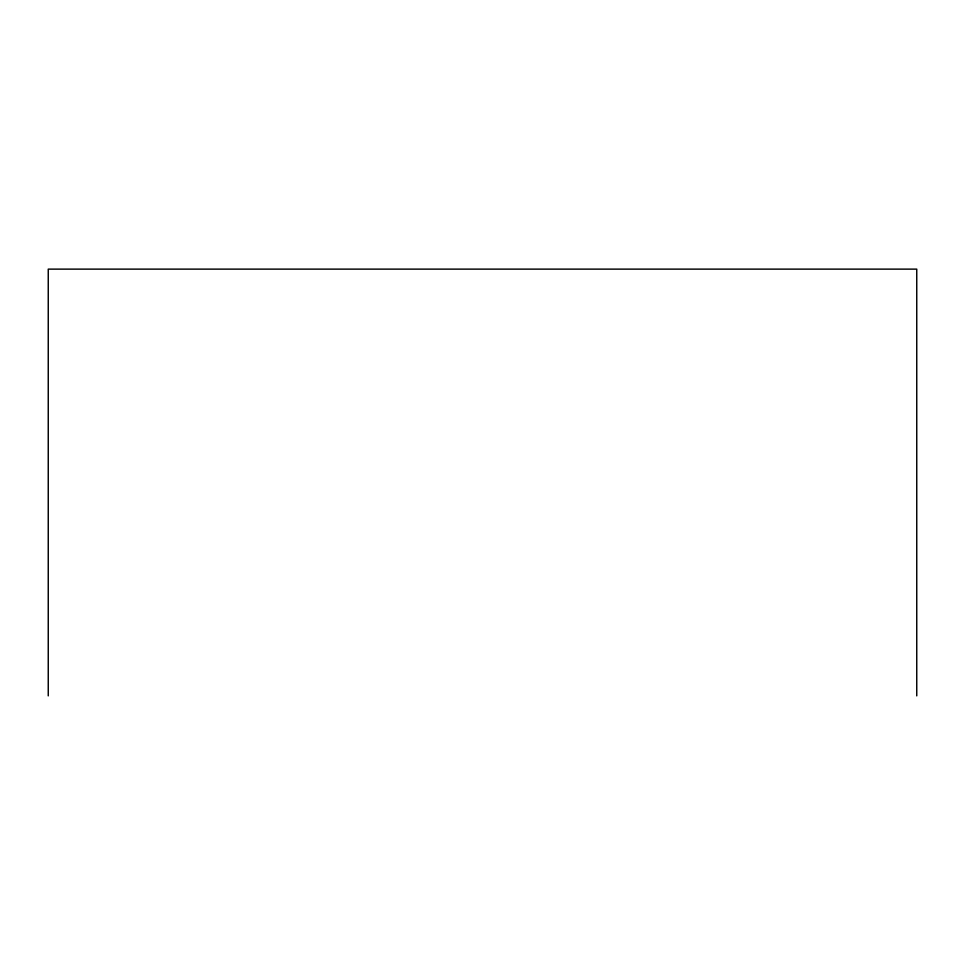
<?xml version="1.0" encoding="UTF-8"?>
<svg xmlns="http://www.w3.org/2000/svg" width="965" height="965" viewBox="0 0 965 965"><rect width="100%" height="100%" fill="white"/><g stroke="black" fill="none" stroke-linecap="round" stroke-linejoin="round"><path stroke-width="1.45" d="M916.75 695.874L916.75 269.126L48.25 269.126L48.25 695.874"/></g></svg>
